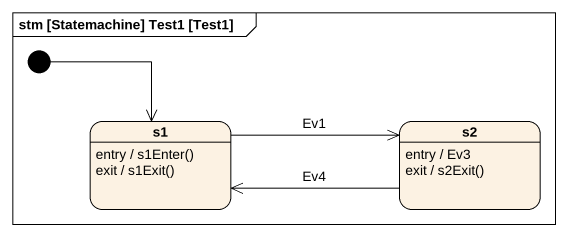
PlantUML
@startuml
mainframe stm [Statemachine] Test1 [Test1]
hide empty description
state s1
s1 : entry / s1Enter()
s1 : exit / s1Exit()
state s2
s2 : entry / Ev3
s2 : exit / s2Exit()
[*] --> s1
s1 -right-> s2 : Ev1
s2 -left-> s1 : Ev4
@enduml
